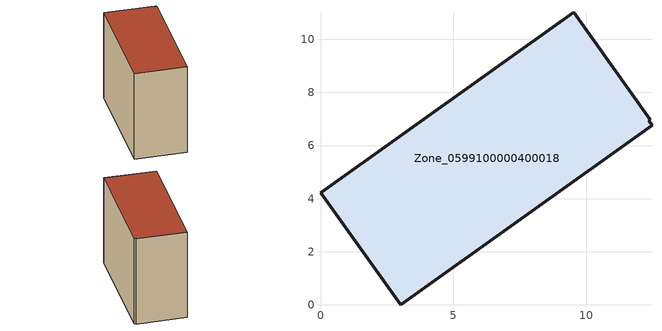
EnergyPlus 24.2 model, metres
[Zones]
Zone_0599100000400018
 floor ground (C_G): 0,4.21 9.52,11.02 12.42,6.98 12.35,6.93 12.47,6.76 3.01,0 z0
 wall outside (C_F): 0,4.21 3.01,0 12.47,6.76 12.35,6.93 12.42,6.98 9.52,11.02 0,4.21 z0:9.39
 roof outside (C_R): 9.52,11.02 0,4.21 3.01,0 12.47,6.76 12.35,6.93 12.42,6.98 z9.39
[BUILDING]
Pand.0599100000400018: North Axis=0; Terrain=City; Loads Convergence Tolerance Value=0.04; Temperature Convergence Tolerance Value=0.4; Solar Distribution=FullExterior; Maximum Number of Warmup Days=25; Minimum Number of Warmup Days=1
[Site:Location]
Rotterdam.The.Hague.AP_ZH_NLD Design_Conditions: Latitude=51.96; Longitude=4.45; Time Zone=1; Elevation=-4.5
[SITE:GROUNDTEMPERATURE:BUILDINGSURFACE]
18, 18, 18, 18, 18, 18, 18, 18, 18, 18, 18, 18
[MATERIAL] Thermal Absorptance=0.9; Solar Absorptance=0.7; Visible Absorptance=0.7
Name | Roughness | Thickness | Conductivity | Density | Specific Heat
G.TI.1992-2005 | MediumSmooth | 0.15 | 0.06 | 540 | 1210
F.TI.1992-2005 | Rough | 0.3 | 0.12 | 1920 | 840
R.TI.1992-2005 | MediumRough | 0.2 | 0.08 | 1500 | 1000
[CONSTRUCTION]
C_G: G.TI.1992-2005
C_F: F.TI.1992-2005
C_R: R.TI.1992-2005
[ZONE]
Zone_0599100000400018: Type=1; Multiplier=1; Ceiling Height=Autocalculate; Volume=Autocalculate; Floor Area=autocalculate; Part of Total Floor Area=Yes
[ZONEINFILTRATION:DESIGNFLOWRATE]
Infil_Zone_0599100000400018: Zone or ZoneList or Space or SpaceList=Zone_0599100000400018; Schedule=AlwaysOn; Design Flow Rate Calculation Method=Flow/Area; Flow Rate per Floor Area=0.0015; Constant Term Coefficient=1; Temperature Term Coefficient=0; Velocity Term Coefficient=0; Velocity Squared Term Coefficient=0
[HVACTEMPLATE:ZONE:IDEALLOADSAIRSYSTEM]
Zone_0599100000400018: Maximum Heating Supply Air Temperature=50; Minimum Cooling Supply Air Temperature=13; Maximum Heating Supply Air Humidity Ratio=0.0156; Minimum Cooling Supply Air Humidity Ratio=0.0077; Heating Limit=NoLimit; Cooling Limit=NoLimit; Dehumidification Control Type=ConstantSensibleHeatRatio; Cooling Sensible Heat Ratio=0.7; Dehumidification Setpoint=60; Humidification Control Type=None; Humidification Setpoint=30; Outdoor Air Method=None; Outdoor Air Flow Rate per Person=0.00944; Outdoor Air Flow Rate per Zone Floor Area=0; Outdoor Air Flow Rate per Zone=0; Demand Controlled Ventilation Type=None; Outdoor Air Economizer Type=NoEconomizer; Heat Recovery Type=None; Sensible Heat Recovery Effectiveness=0.7; Latent Heat Recovery Effectiveness=0.65
[ZONECONTROL:THERMOSTAT]
ThermostatControl_Zone_0599100000400018: Zone or ZoneList=Zone_0599100000400018; Control Type Schedule=DualSetpointControlType; Control 1=Thermostat_Zone_0599100000400018; Temperature Difference Between Cutout And Setpoint=0
[THERMOSTATSETPOINT:DUALSETPOINT]
Thermostat_Zone_0599100000400018: Heating Setpoint Temperature Schedule=HeatingSetpoint_Zone_0599100000400018; Cooling Setpoint Temperature Schedule=CoolingSetpoint_Zone_0599100000400018
[SCHEDULE:COMPACT]
HeatingSetpoint_Zone_0599100000400018: Through: 12/31, For: AllDays, Until: 24:00, 21
CoolingSetpoint_Zone_0599100000400018: Through: 12/31, For: AllDays, Until: 24:00, 24
DualSetpointControlType: Through: 12/31, For: AllDays, Until: 24:00, 4
AlwaysOn: Through: 12/31, For: AllDays, Until: 24:00, 1
